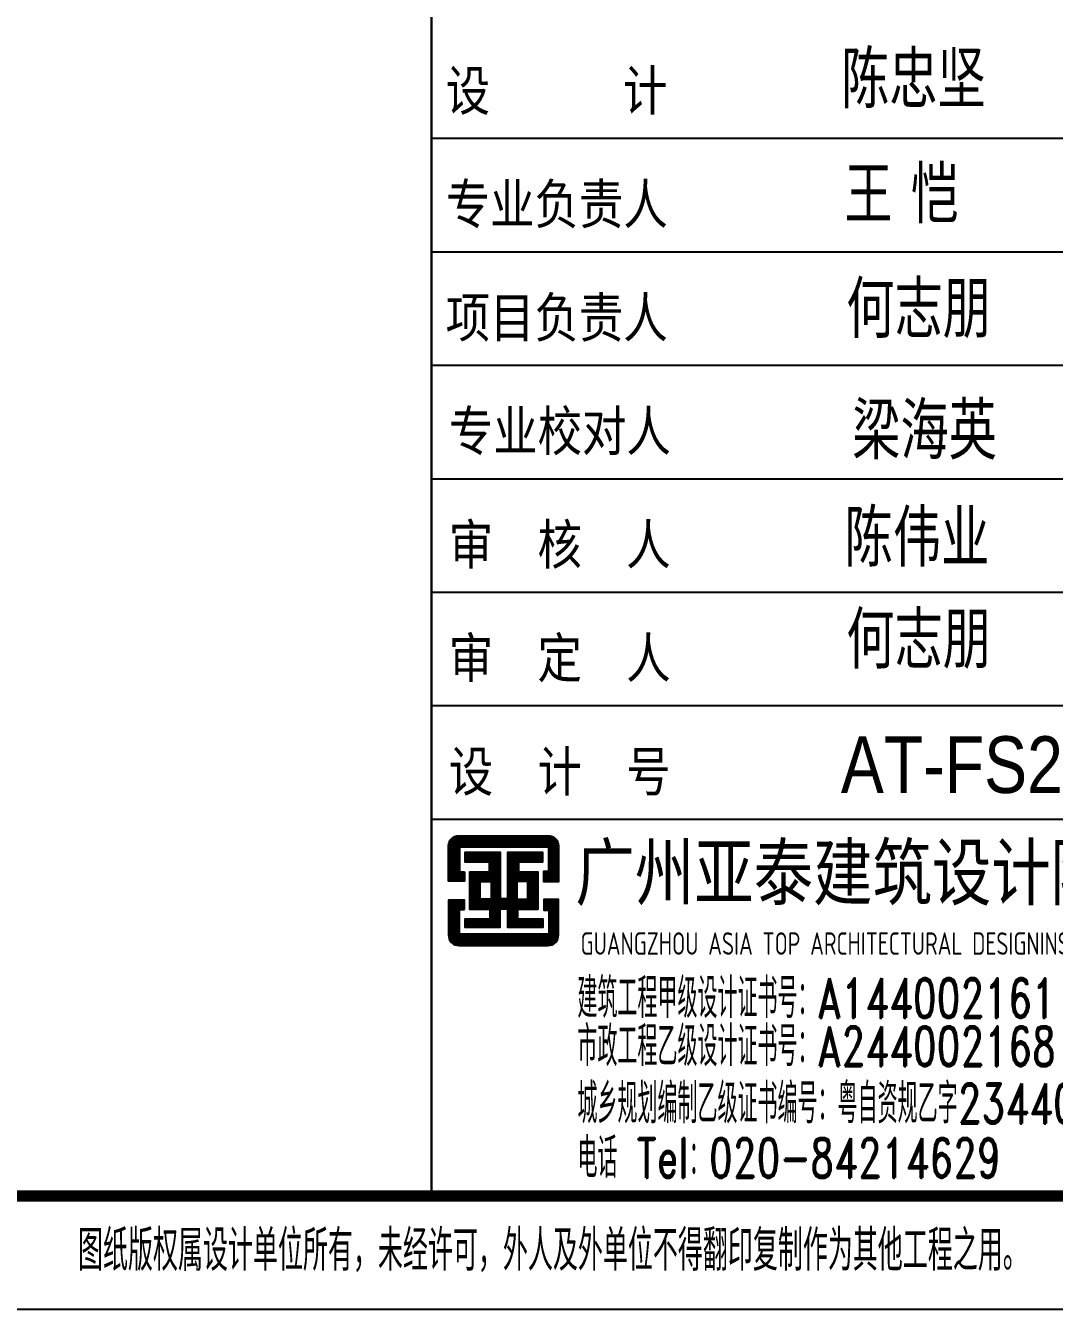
# Model space of a CAD drawing. Extents: x -1041549 to 749950, y -354245 to 17554.
# Drawn here: x 317087 to 321621, y -225679 to -220023 of the extents above; entities that cross this region are included whole.
import ezdxf

# ---------------------------------------------------------------- set-up
doc = ezdxf.new("R2010")
doc.units = 0
doc.header["$LTSCALE"] = 1000
doc.header["$MEASUREMENT"] = 0
for name, color, linetype in [('13', 13, 'Continuous'), ('14', 1, 'Continuous'), ('PUB_TITLE', 4, 'Continuous')]:
    doc.layers.add(name, color=color, linetype=linetype)
doc.styles.add('_HZTXT', font='gs_txt.shx', dxfattribs={"width": 0.8, "bigfont": 'HZTXT.shx'})
doc.styles.add('HT', font='simhei.ttf', dxfattribs={"width": 0.7})
doc.styles.add('hztxt', font='romand_pkpm', dxfattribs={"bigfont": 'gbcbig'})
doc.styles.get("Standard").update_dxf_attribs({"font": 'gbenor.shx', "bigfont": 'gbcbig.shx'})
doc.styles.add('宋体', font='')
doc.styles.get('宋体').set_extended_font_data('宋体')

# ---------------------------------------------------------------- blocks, each defined once
blk = doc.blocks.new('$titleblk$00000212')
at = {"layer": '14', "style": 'hztxt', "width": 0.85}
blk.add_text('图纸版权属设计单位所有，未经许可，外人及外单位不得翻印复制作为其他工程之用。', height=3.6, rotation=359.9997, dxfattribs=at).set_placement((-124.17, 1.07))
blk = doc.blocks.new('A$Ce58e362c')
at = {"layer": '14'}
h = blk.add_hatch(dxfattribs=at)
h.set_pattern_fill('ANSI31', color=256, scale=150, angle=135, style=0)
h.set_pattern_definition([(180, (-310033.073, -115951.189), (-4e-15, -18.75), [])])
edge = h.paths.add_edge_path()
edge.add_line((16164, 5357), (16164, 5235))
edge.add_line((16164, 5235), (15953, 5235))
edge.add_line((15953, 5235), (15953, 5701))
edge.add_arc((16088, 5701), 135, 90, 180, ccw=False)
edge.add_line((16088, 5836), (17273, 5836))
edge.add_arc((17273, 5701), 135, 0, 90, ccw=False)
edge.add_line((17408, 5701), (17408, 5227))
edge.add_line((17408, 5227), (17214, 5227))
edge.add_line((17214, 5227), (17214, 5368))
edge.add_line((17214, 5368), (17257, 5368))
edge.add_line((17257, 5368), (17278, 5368))
edge.add_line((17278, 5368), (17278, 5686))
edge.add_line((17278, 5686), (16098, 5686))
edge.add_line((16098, 5686), (16098, 5357))
edge.add_line((16098, 5357), (16164, 5357))
h.paths.add_polyline_path([(16737, 5008), (16737, 5620), (17198, 5620), (17198, 5488), (16878, 5488), (16878, 5358), (17136, 5358), (17136, 4863), (16867, 4863), (16867, 4738), (17201, 4738), (17201, 4623), (16738, 4623), (16738, 4865), (16634, 4865), (16634, 4623), (16172, 4623), (16172, 4738), (16505, 4738), (16505, 4863), (16236, 4863), (16236, 5358), (16494, 5358), (16494, 5488), (16174, 5488), (16174, 5620), (16635, 5620), (16635, 5008)])
h.paths.add_polyline_path([(16370, 5233), (16516, 5233), (16516, 4999), (16370, 4999)], flags=16)
h.paths.add_polyline_path([(17003, 5233), (16856, 5233), (16856, 4999), (17003, 4999)], flags=16)
edge = h.paths.add_edge_path()
edge.add_line((16164, 4863), (16164, 4986))
edge.add_line((16164, 4986), (15953, 4986))
edge.add_line((15953, 4986), (15953, 4520))
edge.add_arc((16088, 4520), 135, 180, 270)
edge.add_line((16088, 4385), (17273, 4385))
edge.add_arc((17273, 4520), 135, 270, 360)
edge.add_line((17408, 4520), (17408, 4994))
edge.add_line((17408, 4994), (17214, 4994))
edge.add_line((17214, 4994), (17214, 4853))
edge.add_line((17214, 4853), (17257, 4853))
edge.add_line((17257, 4853), (17278, 4853))
edge.add_line((17278, 4853), (17278, 4535))
edge.add_line((17278, 4535), (16098, 4535))
edge.add_line((16098, 4535), (16098, 4863))
edge.add_line((16098, 4863), (16164, 4863))
for p, q in [((15730, 44126), (15730, 1076)), ((15730, 15056), (29680, 15056)), ((15730, 13556), (29680, 13556)), ((15730, 12056), (29680, 12056)), ((15730, 10556), (29680, 10556)), ((15730, 9056), (29680, 9056)), ((15730, 7556), (29680, 7556)), ((15730, 6056), (29680, 6056)), ((15730, 6056), (29680, 6056))]:
    blk.add_line(p, q, dxfattribs=at)
for points in [[(15730, 1076), (15730, 87176)], [(16737, 5008), (16737, 5008), (16737, 5620), (17198, 5620), (17198, 5488), (16878, 5488), (16878, 5358), (17136, 5358), (17136, 4863), (16867, 4863), (16867, 4738), (17201, 4738), (17201, 4623), (16738, 4623), (16738, 4865), (16634, 4865), (16634, 4623), (16172, 4623), (16172, 4738), (16505, 4738), (16505, 4863), (16236, 4863), (16236, 5358), (16494, 5358), (16494, 5488), (16174, 5488), (16174, 5620), (16635, 5620), (16635, 5008), (16737, 5008)]]:
    blk.add_lwpolyline(points, dxfattribs=at)
for points in [[(16164, 5357), (16164, 5235), (15953, 5235), (15953, 5701, -0.414214), (16088, 5836), (17273, 5836, -0.414214), (17408, 5701), (17408, 5227), (17214, 5227), (17214, 5368), (17257, 5368), (17278, 5368), (17278, 5686), (16098, 5686), (16098, 5357)], [(16164, 4863), (16164, 4986), (15953, 4986), (15953, 4520, 0.414214), (16088, 4385), (17273, 4385, 0.414214), (17408, 4520), (17408, 4994), (17214, 4994), (17214, 4853), (17257, 4853), (17278, 4853), (17278, 4535), (16098, 4535), (16098, 4863)]]:
    blk.add_lwpolyline(points, format="xyb", close=True, dxfattribs=at)
for points in [[(16370, 5233), (16516, 5233), (16516, 4999), (16370, 4999)], [(17003, 5233), (16856, 5233), (16856, 4999), (17003, 4999)]]:
    blk.add_lwpolyline(points, close=True, dxfattribs=at)
at = {"layer": 'PUB_TITLE', "xscale": 150, "yscale": 150, "zscale": 150}
blk.add_blockref('$titleblk$00000212', (29680, -76), dxfattribs=at)
at = {"layer": '13', "color": 7, "style": '_HZTXT', "width": 0.85}
for s, p in [('陈忠坚', (21145, 15453)), ('王 恺', (21188, 13930)), ('何志朋', (21213, 12415)), ('梁海英', (21291, 10810)), ('陈伟业', (21191, 9392)), ('何志朋', (21213, 8045)), ('AT-FS25023D', (21141, 6401))]:
    blk.add_text(s, height=750, dxfattribs=at).set_placement(p)
at = {"layer": '13', "style": 'hztxt', "oblique": 360, "width": 0.7}
for s, p in [('建筑工程甲级设计证书号：A144002161', (17658, 3427)), ('市政工程乙级设计证书号：A244002168', (17658, 2791)), ('城乡规划编制乙级证书编号：粤自资规乙字23440110', (17658, 2034)), ('电话 Tel：020-84214629', (17658, 1315))]:
    blk.add_text(s, height=525, rotation=359.9997, dxfattribs=at).set_placement(p)
at = {"layer": '14'}
for s, height, style, width, p in [('设      计', 525, '宋体', 0.82, (15916, 15424)), ('专业负责人', 525, '宋体', 0.82, (15916, 13924)), ('项目负责人', 525, '宋体', 0.82, (15916, 12424)), ('专业校对人', 525, '宋体', 0.82, (15957, 10924, -37267)), ('审  核  人', 525, '宋体', 0.82, (15957, 9424, -37267)), ('审  定  人', 525, '宋体', 0.82, (15957, 7924, -37267)), ('设  计  号', 525, '宋体', 0.82, (15957, 6424, -37267)), ('广州亚泰建筑设计院有限公司', 720, 'HT', 0.8, (17631, 4994))]:
    blk.add_text(s, height=height, dxfattribs=dict(at, style=style, width=width)).set_placement(p)
at = {"layer": '14', "oblique": 360, "width": 0.8}
blk.add_text('GUANGZHOU ASIA TOP ARCHITECTURAL DESIGNINSTITUTE CO.,LTD', height=297, rotation=359.9997, dxfattribs=at).set_placement((17700, 4262, -37267))

msp = doc.modelspace()

# ---------------------------------------------------------------- linework, layer by layer
at = {"layer": 'PUB_TITLE'}
msp.add_lwpolyline([(281976.6, -225679.3), (324026.6, -225679.3), (324026.6, -195979.3), (281976.6, -195979.3)], close=True, dxfattribs=at)
at = {"layer": 'PUB_TITLE', "const_width": 50}
msp.add_lwpolyline([(283226.6, -225179.3), (323526.6, -225179.3), (323526.6, -196479.3), (283226.6, -196479.3)], close=True, dxfattribs=at)

# ---------------------------------------------------------------- block references
at = {"xscale": 0.3333333333333333, "yscale": 0.3333333333333333, "zscale": 0.3333333333333333}
msp.add_blockref('A$Ce58e362c', (313633.3, -225537.8), dxfattribs=at)

doc.saveas('drawing.dxf')
